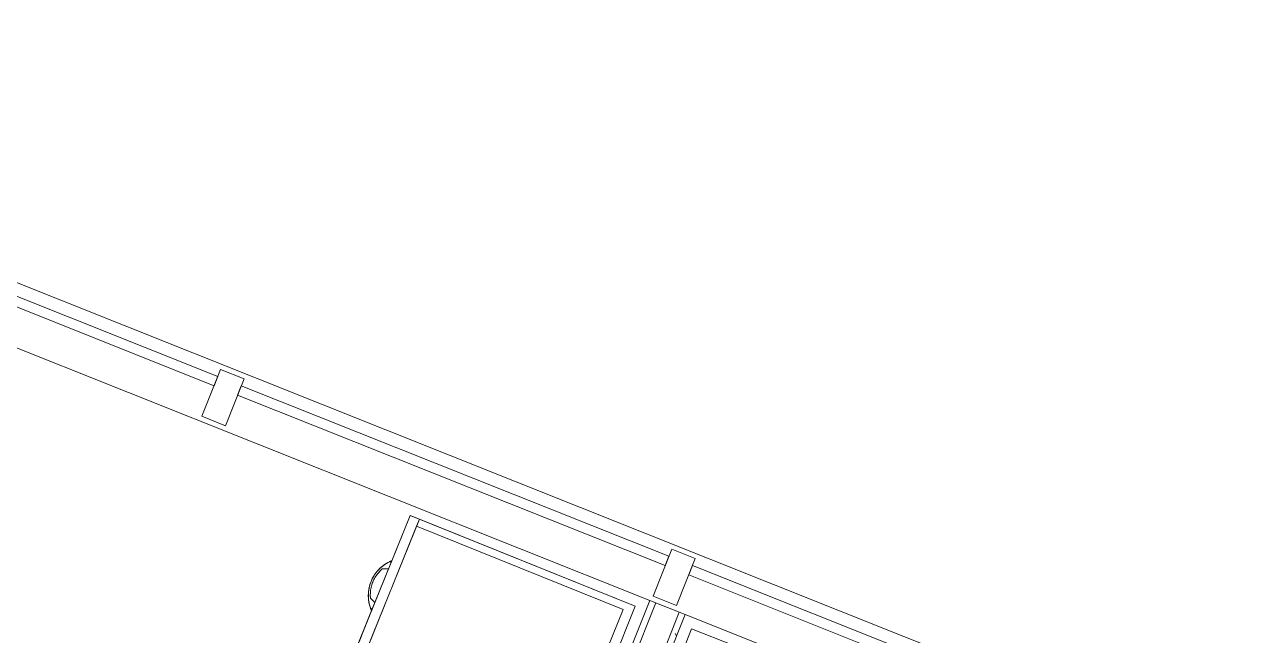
# Model space of a CAD drawing. Header units: inches. Extents: x -13 to 4331, y -638 to 2885.
# Drawn here: x 3377.2 to 3498, y 2065.3 to 2125.7 of the extents above; entities that cross this region are included whole.
import ezdxf

# ---------------------------------------------------------------- set-up
doc = ezdxf.new("R2010")
doc.units = ezdxf.units.IN
doc.header["$MEASUREMENT"] = 0
for name, color, linetype, lineweight in [('A-GLAZ-CURT', 52, 'Continuous', 9), ('A-GLAZ-CWMG', 51, 'Continuous', 9), ('A-WALL', 113, 'Continuous', 9), ('A-WALL-PATT', 111, 'Continuous', 13), ('Chevy Chase Pavilion_3rd Floor Base_dwg', 8, 'Continuous', 9), ('I-FURN', 30, 'Continuous', 9), ('I-FURN-PNLS', 30, 'Continuous', 9), ('I-WALL', 2, 'Continuous', 13)]:
    doc.layers.add(name, color=color, linetype=linetype, lineweight=lineweight)
pattern_1 = [(0, (0, 0), (30.72, 7.68), [1.267, -21.773, 1.267, -21.773, -122.88]), (0, (0, 0), (30.72, 7.68), [-46.08, 1.267, -44.813, 1.267, -21.773, -53.76]), (0, (0, 0), (30.72, 7.68), [-115.2, 1.267, -14.093, 1.267, -37.133]), (120, (11.52, 3.84), (-22.011075, 22.7643), [1.267, -21.773, 1.267, -21.773, -122.88]), (120, (11.52, 3.84), (-22.011075, 22.7643), [-46.08, 1.267, -44.813, 1.267, -21.773, -53.76]), (120, (11.52, 3.84), (-22.011075, 22.7643), [-115.2, 1.267, -14.093, 1.267, -37.133]), (240, (15.36, 19.2), (-8.708925, -30.4443), [1.267, -21.773, 1.267, -21.773, -122.88]), (240, (15.36, 19.2), (-8.708925, -30.4443), [-46.08, 1.267, -44.813, 1.267, -21.773, -53.76]), (240, (15.36, 19.2), (-8.708925, -30.4443), [-115.2, 1.267, -14.093, 1.267, -37.133])]

# ---------------------------------------------------------------- blocks, each defined once
blk = doc.blocks.new('System Panel - Glazed-5082656-FIRST FLOOR POWER _ SIGNAL')
at = {"layer": 'A-GLAZ-CURT', "lineweight": 13}
for p, q in [((22.75, 1.75), (-22.75, 1.75)), ((-22.75, 1.75), (-22.75, 0.75)), ((22.75, 0.75), (22.75, 1.75)), ((-22.75, 0.75), (22.75, 0.75))]:
    blk.add_line(p, q, dxfattribs=at)
blk = doc.blocks.new('Rectangular Mullion - 2_5_ x 5_ rectangular-5082659-FIRST FLOOR POWER _ SIGNAL')
at = {"layer": 'A-GLAZ-CWMG', "lineweight": 20}
for p, q in [((-1.25, 2.5), (1.25, 2.5)), ((-1.25, -2.5), (-1.25, 2.5)), ((1.25, 2.5), (1.25, -2.5)), ((1.25, -2.5), (-1.25, -2.5))]:
    blk.add_line(p, q, dxfattribs=at)
blk = doc.blocks.new('Zira Wksta 12 - Type 1-V33-FIRST FLOOR POWER _ SIGNAL')
at = {"layer": 'I-FURN-PNLS'}
for p, q in [((0, -99), (0, -84)), ((0, -99), (0, -84)), ((0, -84), (0, -99)), ((0, -99), (0, -84)), ((0, -84), (0, -99)), ((-24, -99), (0, -99)), ((-24, -99), (0, -99)), ((0, -99), (-24, -99)), ((-23, -99), (0, -99)), ((0, -99), (-23, -99))]:
    blk.add_line(p, q, dxfattribs=at)
blk = doc.blocks.new('Zira Wksta 12 - Type 1-V36-FIRST FLOOR POWER _ SIGNAL')
at = {"layer": 'I-FURN'}
for p, q in [((-24.56, 93.06), (-24.28, 93.18)), ((-24.56, 93.06), (-24.28, 93.18)), ((-24.56, 93.06), (-24.28, 93.18)), ((-24.28, 93.18), (-24, 93.29)), ((-24.28, 93.18), (-24, 93.29)), ((-24.28, 93.18), (-24, 93.29)), ((-24, 93.99), (-24.17, 93.99)), ((-24, 93.99), (-24.17, 93.99)), ((-24, 93.99), (-24.17, 93.99)), ((-24.17, 93.98), (-24, 93.98)), ((-24.17, 93.98), (-24, 93.98)), ((-24.17, 93.98), (-24, 93.98)), ((-24, 94.12), (-24, 94.16)), ((-24, 94.16), (-24, 94.11)), ((-24, 94.1), (-24, 94.16)), ((-24, 94.16), (-24, 94.15)), ((-24, 94.1), (-24, 94.16)), ((-24, 94.16), (-24, 94.11)), ((-24, 94.15), (-24, 94.11)), ((-24, 94.1), (-24, 94.12)), ((-24, 94.11), (-24, 94.01)), ((-24, 94.11), (-24, 94.01)), ((-24, 94.11), (-24, 94.01)), ((-24, 94.01), (-24, 94.1)), ((-24, 94.01), (-24, 94.1)), ((-24, 94.01), (-24, 94.1)), ((-24, 93.98), (-24, 94.01)), ((-24, 94.01), (-24, 93.99)), ((-24, 93.98), (-24, 94.01)), ((-24, 94.01), (-24, 93.99)), ((-24, 93.98), (-24, 94.01)), ((-24, 94.01), (-24, 93.99)), ((-24, 93.98), (-24, 93.29)), ((-24, 93.64), (-24, 93.98)), ((-24, 93.98), (-24, 93.29)), ((-24, 93.64), (-24, 93.98)), ((-24, 93.98), (-24, 93.29)), ((-24, 93.64), (-24, 93.98)), ((-24, 93.29), (-24, 93.64)), ((-24, 93.29), (-24, 93.64)), ((-24, 93.29), (-24, 93.64)), ((-24.28, 89.82), (-24.56, 89.94)), ((-24.28, 89.82), (-24.56, 89.94)), ((-24.28, 89.82), (-24.56, 89.94)), ((-24, 89.71), (-24.28, 89.82)), ((-24, 89.71), (-24.28, 89.82)), ((-24, 89.71), (-24.28, 89.82)), ((-24, 89.36), (-24, 89.71)), ((-24, 89.71), (-24, 89.02)), ((-24, 89.36), (-24, 89.71)), ((-24, 89.71), (-24, 89.02)), ((-24, 89.36), (-24, 89.71)), ((-24, 89.71), (-24, 89.02)), ((-24, 89.02), (-24.17, 89.02)), ((-24, 89.02), (-24.17, 89.02)), ((-24, 89.02), (-24.17, 89.02)), ((-24.17, 89.01), (-24, 89.01)), ((-24.17, 89.01), (-24, 89.01)), ((-24.17, 89.01), (-24, 89.01)), ((-24, 89.02), (-24, 89.36)), ((-24, 89.02), (-24, 89.36)), ((-24, 89.02), (-24, 89.36)), ((-24, 88.99), (-24, 89.02)), ((-24, 88.99), (-24, 89.02)), ((-24, 88.99), (-24, 89.02)), ((-24, 89.01), (-24, 88.99)), ((-24, 89.01), (-24, 88.99)), ((-24, 89.01), (-24, 88.99)), ((-24, 88.99), (-24, 88.89)), ((-24, 88.9), (-24, 88.99)), ((-24, 88.99), (-24, 88.89)), ((-24, 88.94), (-24, 88.99)), ((-24, 88.99), (-24, 88.89)), ((-24, 88.9), (-24, 88.99)), ((-24, 88.9), (-24, 88.94)), ((-24, 88.85), (-24, 88.9)), ((-24, 88.88), (-24, 88.9)), ((-24, 88.84), (-24, 88.9)), ((-24, 88.89), (-24, 88.84)), ((-24, 88.89), (-24, 88.86)), ((-24, 88.89), (-24, 88.84)), ((-24, 88.84), (-24, 88.88)), ((-24, 88.86), (-24, 88.84)), ((-24, 88.84), (-24, 88.85))]:
    blk.add_line(p, q, dxfattribs=at)
at = {"layer": 'I-FURN', "flags": 128}
for points in [[(-24, 93.29), (-24.28, 93.18), (-24.56, 93.06)], [(-24, 93.29), (-24.28, 93.18), (-24.56, 93.06)], [(-24, 93.29), (-24.28, 93.18), (-24.56, 93.06)], [(-24.56, 89.94), (-24.28, 89.82), (-24, 89.71)], [(-24.56, 89.94), (-24.28, 89.82), (-24, 89.71)], [(-24.56, 89.94), (-24.28, 89.82), (-24, 89.71)]]:
    blk.add_lwpolyline(points, dxfattribs=at)
at = {"layer": 'I-FURN'}
for start, end in [(137.0289, 137.7029), (137.0385, 137.567), (137.0289, 137.7029), (137.0385, 137.567), (137.0289, 137.7029), (137.0385, 137.567), (222.2971, 222.6341), (222.2971, 222.6341), (222.2971, 222.9711), (222.433, 222.9615), (222.433, 222.9615), (222.433, 222.9615), (222.6341, 222.9711), (222.6341, 222.9711)]:
    blk.add_arc((-21.45, 91.5), 3.69, start, end, dxfattribs=at)
for points, knots in [([(-24.17, 89.02), (-24.32, 89.19), (-24.6, 89.55), (-24.9, 90.16), (-25.09, 90.82), (-25.17, 91.73), (-25, 92.64), (-24.6, 93.45), (-24.32, 93.81), (-24.17, 93.98)], [0, 0, 0, 0, 0.125, 0.25, 0.375, 0.5, 0.75, 0.875, 1, 1, 1, 1]), ([(-24.17, 89.02), (-24.32, 89.19), (-24.6, 89.55), (-24.9, 90.16), (-25.09, 90.82), (-25.17, 91.73), (-25, 92.64), (-24.6, 93.45), (-24.32, 93.81), (-24.17, 93.98)], [0, 0, 0, 0, 0.125, 0.25, 0.375, 0.5, 0.75, 0.875, 1, 1, 1, 1]), ([(-24.17, 89.02), (-24.32, 89.19), (-24.6, 89.55), (-24.9, 90.16), (-25.09, 90.82), (-25.17, 91.73), (-25.03, 92.51), (-24.81, 93.02), (-24.76, 93.11)], [0, 0, 0, 0, 0.125, 0.25, 0.375, 0.5, 0.75, 0.8054637, 0.8054637, 0.8054637, 0.8054637]), ([(-24.67, 93.28), (-24.73, 93.18), (-24.79, 93.05), (-24.85, 92.92), (-24.86, 92.9)], [0.15936451, 0.15936451, 0.15936451, 0.15936451, 0.22222222, 0.23762024, 0.23762024, 0.23762024, 0.23762024]), ([(-24.67, 93.28), (-24.73, 93.18), (-24.79, 93.05), (-24.85, 92.92), (-24.86, 92.9)], [0.15936451, 0.15936451, 0.15936451, 0.15936451, 0.22222222, 0.23762024, 0.23762024, 0.23762024, 0.23762024]), ([(-24.67, 93.28), (-24.73, 93.18), (-24.79, 93.05), (-24.85, 92.92), (-24.86, 92.9)], [0.15936451, 0.15936451, 0.15936451, 0.15936451, 0.22222222, 0.23762024, 0.23762024, 0.23762024, 0.23762024]), ([(-24.75, 93.14), (-24.7, 93.24), (-24.53, 93.54), (-24.32, 93.81), (-24.17, 93.98)], [0.8125, 0.8125, 0.8125, 0.8125, 0.875, 1, 1, 1, 1]), ([(-24, 94.16), (-24, 94.16), (-24, 94.16), (-24, 94.15), (-24.01, 94.15), (-24.01, 94.15), (-24.01, 94.15), (-24.02, 94.14), (-24.02, 94.14), (-24.02, 94.13), (-24.03, 94.13), (-24.03, 94.13), (-24.04, 94.12), (-24.05, 94.11), (-24.05, 94.1)], [0, 0, 0, 0, 0.125, 0.1875, 0.25, 0.3125, 0.375, 0.4375, 0.5, 0.5625, 0.625, 0.6875, 0.75, 1, 1, 1, 1]), ([(-24, 94.16), (-24, 94.16), (-24, 94.16), (-24, 94.15), (-24.01, 94.15), (-24.01, 94.15), (-24.01, 94.15), (-24.02, 94.14), (-24.02, 94.14), (-24.02, 94.13), (-24.03, 94.13), (-24.03, 94.13), (-24.04, 94.12), (-24.05, 94.11), (-24.05, 94.1)], [0, 0, 0, 0, 0.125, 0.1875, 0.25, 0.3125, 0.375, 0.4375, 0.5, 0.5625, 0.625, 0.6875, 0.75, 1, 1, 1, 1]), ([(-24, 94.16), (-24, 94.16), (-24, 94.16), (-24, 94.15), (-24.01, 94.15), (-24.01, 94.15), (-24.01, 94.15), (-24.02, 94.14), (-24.02, 94.14), (-24.02, 94.13), (-24.03, 94.13), (-24.03, 94.13), (-24.04, 94.12), (-24.05, 94.11), (-24.05, 94.1)], [0, 0, 0, 0, 0.125, 0.1875, 0.25, 0.3125, 0.375, 0.4375, 0.5, 0.5625, 0.625, 0.6875, 0.75, 1, 1, 1, 1]), ([(-24.04, 94.11), (-24.04, 94.12), (-24.03, 94.13), (-24.02, 94.14), (-24.02, 94.14), (-24.01, 94.15), (-24.01, 94.15), (-24.01, 94.15), (-24, 94.15), (-24, 94.15), (-24, 94.16), (-24, 94.16), (-24, 94.16)], [0, 0, 0, 0, 0.25, 0.375, 0.5, 0.5625, 0.625, 0.6875, 0.75, 0.8125, 0.875, 1, 1, 1, 1]), ([(-24.04, 94.11), (-24.04, 94.12), (-24.03, 94.13), (-24.02, 94.14), (-24.02, 94.14), (-24.01, 94.15), (-24.01, 94.15), (-24.01, 94.15), (-24, 94.15), (-24, 94.15), (-24, 94.16), (-24, 94.16), (-24, 94.16)], [0, 0, 0, 0, 0.25, 0.375, 0.5, 0.5625, 0.625, 0.6875, 0.75, 0.8125, 0.875, 1, 1, 1, 1]), ([(-24.04, 94.11), (-24.04, 94.12), (-24.03, 94.13), (-24.02, 94.14), (-24.02, 94.14), (-24.01, 94.15), (-24.01, 94.15), (-24.01, 94.15), (-24, 94.15), (-24, 94.15), (-24, 94.16), (-24, 94.16), (-24, 94.16)], [0, 0, 0, 0, 0.25, 0.375, 0.5, 0.5625, 0.625, 0.6875, 0.75, 0.8125, 0.875, 1, 1, 1, 1]), ([(-25.1, 92.02), (-25.11, 91.95), (-25.12, 91.82), (-25.13, 91.69), (-25.13, 91.64)], [0.40508035, 0.40508035, 0.40508035, 0.40508035, 0.44444444, 0.47528756, 0.47528756, 0.47528756, 0.47528756]), ([(-25.1, 92.02), (-25.11, 91.95), (-25.12, 91.82), (-25.13, 91.69), (-25.13, 91.64)], [0.40508035, 0.40508035, 0.40508035, 0.40508035, 0.44444444, 0.47528756, 0.47528756, 0.47528756, 0.47528756]), ([(-25.1, 92.02), (-25.11, 91.95), (-25.12, 91.82), (-25.13, 91.69), (-25.13, 91.64)], [0.40508035, 0.40508035, 0.40508035, 0.40508035, 0.44444444, 0.47528756, 0.47528756, 0.47528756, 0.47528756]), ([(-24.94, 92.66), (-24.97, 92.57), (-25.01, 92.45), (-25.04, 92.32), (-25.05, 92.28)], [0.28411479, 0.28411479, 0.28411479, 0.28411479, 0.33333333, 0.3562762, 0.3562762, 0.3562762, 0.3562762]), ([(-24.94, 92.66), (-24.97, 92.57), (-25.01, 92.45), (-25.04, 92.32), (-25.05, 92.28)], [0.28411479, 0.28411479, 0.28411479, 0.28411479, 0.33333333, 0.3562762, 0.3562762, 0.3562762, 0.3562762]), ([(-24.94, 92.66), (-24.97, 92.57), (-25.01, 92.45), (-25.04, 92.32), (-25.05, 92.28)], [0.28411479, 0.28411479, 0.28411479, 0.28411479, 0.33333333, 0.3562762, 0.3562762, 0.3562762, 0.3562762]), ([(-25.05, 90.72), (-25.04, 90.68), (-25.01, 90.55), (-24.98, 90.42), (-24.95, 90.34)], [0.64373131, 0.64373131, 0.64373131, 0.64373131, 0.66666667, 0.71591001, 0.71591001, 0.71591001, 0.71591001]), ([(-25.05, 90.72), (-25.04, 90.68), (-25.01, 90.55), (-24.98, 90.42), (-24.95, 90.34)], [0.64373131, 0.64373131, 0.64373131, 0.64373131, 0.66666667, 0.71591001, 0.71591001, 0.71591001, 0.71591001]), ([(-25.05, 90.72), (-25.04, 90.68), (-25.01, 90.55), (-24.98, 90.42), (-24.95, 90.34)], [0.64373131, 0.64373131, 0.64373131, 0.64373131, 0.66666667, 0.71591001, 0.71591001, 0.71591001, 0.71591001]), ([(-24.86, 90.1), (-24.81, 89.98), (-24.75, 89.85), (-24.68, 89.73), (-24.67, 89.72)], [0.76239192, 0.76239192, 0.76239192, 0.76239192, 0.83333333, 0.84070579, 0.84070579, 0.84070579, 0.84070579]), ([(-24.86, 90.1), (-24.81, 89.98), (-24.75, 89.85), (-24.68, 89.73), (-24.67, 89.72)], [0.76239192, 0.76239192, 0.76239192, 0.76239192, 0.83333333, 0.84070579, 0.84070579, 0.84070579, 0.84070579]), ([(-24.86, 90.1), (-24.81, 89.98), (-24.75, 89.85), (-24.68, 89.73), (-24.67, 89.72)], [0.76239192, 0.76239192, 0.76239192, 0.76239192, 0.83333333, 0.84070579, 0.84070579, 0.84070579, 0.84070579]), ([(-24.05, 88.9), (-24.05, 88.89), (-24.04, 88.88), (-24.03, 88.87), (-24.02, 88.87), (-24.02, 88.86), (-24.02, 88.86), (-24.01, 88.85), (-24.01, 88.85), (-24.01, 88.85), (-24, 88.85), (-24, 88.84), (-24, 88.84), (-24, 88.84)], [0, 0, 0, 0, 0.25, 0.375, 0.4375, 0.5, 0.5625, 0.625, 0.6875, 0.75, 0.8125, 0.875, 1, 1, 1, 1]), ([(-24.05, 88.9), (-24.05, 88.89), (-24.04, 88.88), (-24.03, 88.87), (-24.02, 88.87), (-24.02, 88.86), (-24.02, 88.86), (-24.01, 88.85), (-24.01, 88.85), (-24.01, 88.85), (-24, 88.85), (-24, 88.84), (-24, 88.84), (-24, 88.84)], [0, 0, 0, 0, 0.25, 0.375, 0.4375, 0.5, 0.5625, 0.625, 0.6875, 0.75, 0.8125, 0.875, 1, 1, 1, 1]), ([(-24.05, 88.9), (-24.05, 88.89), (-24.04, 88.88), (-24.03, 88.87), (-24.02, 88.87), (-24.02, 88.86), (-24.02, 88.86), (-24.01, 88.85), (-24.01, 88.85), (-24.01, 88.85), (-24, 88.85), (-24, 88.84), (-24, 88.84), (-24, 88.84)], [0, 0, 0, 0, 0.25, 0.375, 0.4375, 0.5, 0.5625, 0.625, 0.6875, 0.75, 0.8125, 0.875, 1, 1, 1, 1]), ([(-24, 88.84), (-24, 88.84), (-24, 88.84), (-24, 88.85), (-24, 88.85), (-24.01, 88.85), (-24.01, 88.85), (-24.01, 88.85), (-24.01, 88.86), (-24.02, 88.86), (-24.02, 88.86), (-24.02, 88.87), (-24.03, 88.87), (-24.04, 88.88), (-24.04, 88.89)], [0, 0, 0, 0, 0.125, 0.1875, 0.25, 0.3125, 0.375, 0.4375, 0.5, 0.5625, 0.625, 0.6875, 0.75, 1, 1, 1, 1]), ([(-24, 88.84), (-24, 88.84), (-24, 88.84), (-24, 88.85), (-24, 88.85), (-24.01, 88.85), (-24.01, 88.85), (-24.01, 88.85), (-24.01, 88.86), (-24.02, 88.86), (-24.02, 88.86), (-24.02, 88.87), (-24.03, 88.87), (-24.04, 88.88), (-24.04, 88.89)], [0, 0, 0, 0, 0.125, 0.1875, 0.25, 0.3125, 0.375, 0.4375, 0.5, 0.5625, 0.625, 0.6875, 0.75, 1, 1, 1, 1]), ([(-24, 88.84), (-24, 88.84), (-24, 88.84), (-24, 88.85), (-24, 88.85), (-24.01, 88.85), (-24.01, 88.85), (-24.01, 88.85), (-24.01, 88.86), (-24.02, 88.86), (-24.02, 88.86), (-24.02, 88.87), (-24.03, 88.87), (-24.04, 88.88), (-24.04, 88.89)], [0, 0, 0, 0, 0.125, 0.1875, 0.25, 0.3125, 0.375, 0.4375, 0.5, 0.5625, 0.625, 0.6875, 0.75, 1, 1, 1, 1])]:
    blk.add_open_spline(points, degree=3, knots=knots, dxfattribs=at)
for points in [[(-24.56, 93.06), (-24.73, 92.74), (-24.97, 92.05), (-24.97, 90.95), (-24.73, 90.26), (-24.56, 89.94)], [(-24.56, 93.06), (-24.73, 92.74), (-24.97, 92.05), (-24.97, 90.95), (-24.73, 90.26), (-24.56, 89.94)], [(-24.56, 93.06), (-24.73, 92.74), (-24.97, 92.05), (-24.97, 90.95), (-24.73, 90.26), (-24.56, 89.94)], [(-24.78, 92.56), (-24.72, 92.73), (-24.65, 92.9), (-24.56, 93.06)], [(-24.78, 92.56), (-24.72, 92.73), (-24.65, 92.9), (-24.56, 93.06)], [(-24.78, 92.56), (-24.72, 92.73), (-24.65, 92.9), (-24.56, 93.06)], [(-24.59, 93.43), (-24.62, 93.38), (-24.64, 93.33), (-24.67, 93.28)], [(-24.59, 93.43), (-24.62, 93.38), (-24.64, 93.33), (-24.67, 93.28)], [(-24.59, 93.43), (-24.62, 93.38), (-24.64, 93.33), (-24.67, 93.28)], [(-24.17, 93.99), (-24.3, 93.84), (-24.43, 93.68), (-24.54, 93.51)], [(-24.17, 93.99), (-24.3, 93.84), (-24.43, 93.68), (-24.54, 93.51)], [(-24.17, 93.99), (-24.3, 93.84), (-24.43, 93.68), (-24.54, 93.51)], [(-24.14, 94.01), (-24.13, 94.02), (-24.11, 94.05), (-24.08, 94.08), (-24.06, 94.1), (-24.04, 94.11)], [(-24.14, 94.01), (-24.13, 94.02), (-24.11, 94.05), (-24.08, 94.08), (-24.06, 94.1), (-24.04, 94.11)], [(-24.14, 94.01), (-24.13, 94.02), (-24.11, 94.05), (-24.08, 94.08), (-24.06, 94.1), (-24.04, 94.11)], [(-24.05, 94.1), (-24.07, 94.09), (-24.1, 94.06), (-24.13, 94.03), (-24.14, 94.01)], [(-24.05, 94.1), (-24.07, 94.09), (-24.1, 94.06), (-24.13, 94.03), (-24.14, 94.01)], [(-24.05, 94.1), (-24.07, 94.09), (-24.1, 94.06), (-24.13, 94.03), (-24.14, 94.01)], [(-25.08, 92.14), (-25.08, 92.1), (-25.09, 92.06), (-25.1, 92.02)], [(-25.08, 92.14), (-25.08, 92.1), (-25.09, 92.06), (-25.1, 92.02)], [(-25.08, 92.14), (-25.08, 92.1), (-25.09, 92.06), (-25.1, 92.02)], [(-25.05, 92.28), (-25.06, 92.24), (-25.06, 92.21), (-25.07, 92.17)], [(-25.05, 92.28), (-25.06, 92.24), (-25.06, 92.21), (-25.07, 92.17)], [(-25.05, 92.28), (-25.06, 92.24), (-25.06, 92.21), (-25.07, 92.17)], [(-24.95, 91.5), (-24.95, 91.68), (-24.95, 91.86), (-24.91, 92.04)], [(-24.95, 91.5), (-24.95, 91.68), (-24.95, 91.86), (-24.91, 92.04)], [(-24.95, 91.5), (-24.95, 91.68), (-24.95, 91.86), (-24.91, 92.04)], [(-24.89, 92.8), (-24.91, 92.76), (-24.93, 92.71), (-24.94, 92.66)], [(-24.89, 92.8), (-24.91, 92.76), (-24.93, 92.71), (-24.94, 92.66)], [(-24.89, 92.8), (-24.91, 92.76), (-24.93, 92.71), (-24.94, 92.66)], [(-24.91, 92.04), (-24.88, 92.22), (-24.82, 92.39), (-24.76, 92.55)], [(-24.91, 92.04), (-24.88, 92.22), (-24.82, 92.39), (-24.76, 92.55)], [(-24.91, 92.04), (-24.88, 92.22), (-24.82, 92.39), (-24.76, 92.55)], [(-24.86, 92.9), (-24.87, 92.87), (-24.88, 92.85), (-24.89, 92.82)], [(-24.86, 92.9), (-24.87, 92.87), (-24.88, 92.85), (-24.89, 92.82)], [(-24.86, 92.9), (-24.87, 92.87), (-24.88, 92.85), (-24.89, 92.82)], [(-25.13, 91.64), (-25.13, 91.54), (-25.13, 91.46), (-25.13, 91.37)], [(-25.13, 91.64), (-25.13, 91.54), (-25.13, 91.46), (-25.13, 91.37)], [(-25.13, 91.64), (-25.13, 91.54), (-25.13, 91.46), (-25.13, 91.37)], [(-25.13, 91.36), (-25.12, 91.24), (-25.11, 91.11), (-25.09, 90.98)], [(-25.13, 91.36), (-25.12, 91.24), (-25.11, 91.11), (-25.09, 90.98)], [(-25.13, 91.36), (-25.12, 91.24), (-25.11, 91.11), (-25.09, 90.98)], [(-25.1, 90.98), (-25.09, 90.94), (-25.08, 90.9), (-25.07, 90.86)], [(-25.1, 90.98), (-25.09, 90.94), (-25.08, 90.9), (-25.07, 90.86)], [(-25.1, 90.98), (-25.09, 90.94), (-25.08, 90.9), (-25.07, 90.86)], [(-25.07, 90.83), (-25.06, 90.79), (-25.06, 90.76), (-25.05, 90.72)], [(-25.07, 90.83), (-25.06, 90.79), (-25.06, 90.76), (-25.05, 90.72)], [(-25.07, 90.83), (-25.06, 90.79), (-25.06, 90.76), (-25.05, 90.72)], [(-24.91, 90.96), (-24.94, 91.14), (-24.97, 91.32), (-24.97, 91.5)], [(-24.91, 90.96), (-24.94, 91.14), (-24.97, 91.32), (-24.97, 91.5)], [(-24.91, 90.96), (-24.94, 91.14), (-24.97, 91.32), (-24.97, 91.5)], [(-24.78, 90.44), (-24.84, 90.61), (-24.88, 90.78), (-24.91, 90.96)], [(-24.78, 90.44), (-24.84, 90.61), (-24.88, 90.78), (-24.91, 90.96)], [(-24.78, 90.44), (-24.84, 90.61), (-24.88, 90.78), (-24.91, 90.96)], [(-24.94, 90.34), (-24.93, 90.29), (-24.91, 90.24), (-24.9, 90.2)], [(-24.94, 90.34), (-24.93, 90.29), (-24.91, 90.24), (-24.9, 90.2)], [(-24.94, 90.34), (-24.93, 90.29), (-24.91, 90.24), (-24.9, 90.2)], [(-24.89, 90.18), (-24.88, 90.15), (-24.87, 90.13), (-24.86, 90.1)], [(-24.89, 90.18), (-24.88, 90.15), (-24.87, 90.13), (-24.86, 90.1)], [(-24.89, 90.18), (-24.88, 90.15), (-24.87, 90.13), (-24.86, 90.1)], [(-24.56, 89.94), (-24.65, 90.1), (-24.72, 90.27), (-24.78, 90.44)], [(-24.56, 89.94), (-24.65, 90.1), (-24.72, 90.27), (-24.78, 90.44)], [(-24.56, 89.94), (-24.65, 90.1), (-24.72, 90.27), (-24.78, 90.44)], [(-24.67, 89.72), (-24.64, 89.65), (-24.6, 89.59), (-24.55, 89.53)], [(-24.67, 89.72), (-24.64, 89.65), (-24.6, 89.59), (-24.55, 89.53)], [(-24.67, 89.72), (-24.64, 89.65), (-24.6, 89.59), (-24.55, 89.53)], [(-24.54, 89.49), (-24.43, 89.32), (-24.3, 89.16), (-24.17, 89.01)], [(-24.54, 89.49), (-24.43, 89.32), (-24.3, 89.16), (-24.17, 89.01)], [(-24.54, 89.49), (-24.43, 89.32), (-24.3, 89.16), (-24.17, 89.01)], [(-24.14, 88.99), (-24.13, 88.97), (-24.1, 88.94), (-24.07, 88.91), (-24.05, 88.9)], [(-24.04, 88.89), (-24.06, 88.9), (-24.08, 88.92), (-24.11, 88.95), (-24.13, 88.98), (-24.14, 88.99)], [(-24.14, 88.99), (-24.13, 88.97), (-24.1, 88.94), (-24.07, 88.91), (-24.05, 88.9)], [(-24.04, 88.89), (-24.06, 88.9), (-24.08, 88.92), (-24.11, 88.95), (-24.13, 88.98), (-24.14, 88.99)], [(-24.14, 88.99), (-24.13, 88.97), (-24.1, 88.94), (-24.07, 88.91), (-24.05, 88.9)], [(-24.04, 88.89), (-24.06, 88.9), (-24.08, 88.92), (-24.11, 88.95), (-24.13, 88.98), (-24.14, 88.99)]]:
    blk.add_open_spline(points, degree=3, dxfattribs=at)
at = {"layer": 'I-FURN-PNLS'}
for p, q in [((-24, 84), (-24, 99)), ((-24, 99), (0, 99)), ((0, 99), (-24, 99)), ((-24, 99), (-24, 84)), ((-24, 84), (-24, 99)), ((-24, 99), (0, 99)), ((-24, 84), (-24, 99)), ((-24, 99), (-24, 93.98)), ((-23, 99), (-24, 99)), ((-23, 99), (-24, 99)), ((-24, 93.98), (-24, 99)), ((-24, 99), (-24, 93.98)), ((-24, 93.98), (-24, 99)), ((-24, 99), (-24, 93.98)), ((-23, 99), (-24, 99)), ((-23, 99), (-24, 99)), ((-23, 99), (-24, 99)), ((-23, 99), (-24, 99)), ((-23, 99), (-24, 99)), ((-24, 99), (-24, 93.98)), ((-24, 93.98), (-24, 99)), ((-24, 99), (-23, 99)), ((-23, 98.25), (-23, 99)), ((-23, 99), (-23, 84)), ((-23, 98.25), (-23, 99)), ((-23, 99), (-23, 98.25)), ((-23, 98.25), (-23, 99)), ((-23, 99), (-23, 98.25)), ((-23, 98.25), (-23, 99)), ((-23, 99), (-23, 84)), ((0, 99), (-23, 99)), ((-23, 99), (-23, 98.25)), ((-23, 98.25), (-23, 99)), ((-23, 99), (0, 99)), ((-1, 98.25), (-23, 98.25)), ((-23, 98.25), (-23, 84.75)), ((-23, 84.75), (-23, 98.25)), ((-23, 98.25), (-1, 98.25)), ((-23, 84.75), (-23, 98.25)), ((-23, 84.75), (-23, 98.25)), ((-23, 98.25), (-23, 84.75)), ((-23, 84.75), (-23, 98.25)), ((-23, 98.25), (-23, 84.75)), ((-23, 84.75), (-23, 98.25)), ((-23, 98.25), (-1, 98.25)), ((-1, 98.25), (-23, 98.25)), ((-1, 84.75), (-1, 98.25)), ((-1, 98.25), (-1, 84.75)), ((-1, 98.25), (-1, 84.75)), ((-1, 84.75), (-1, 98.25)), ((0, 99), (0, 84)), ((0, 84), (0, 99)), ((0, 99), (0, 84)), ((0, 84), (0, 99)), ((0, 99), (0, 84)), ((-24, 93.98), (-24, 93.29)), ((-24, 93.29), (-24, 93.98)), ((-24, 93.98), (-24, 93.29)), ((-24, 93.29), (-24, 93.98)), ((-24, 93.98), (-24, 93.29)), ((-24, 93.98), (-24, 93.29)), ((-24, 93.29), (-24, 93.98)), ((-24, 93.29), (-24, 89.71)), ((-24, 89.71), (-24, 93.29)), ((-24, 93.29), (-24, 89.71)), ((-24, 89.71), (-24, 93.29)), ((-24, 93.29), (-24, 89.71)), ((-24, 93.29), (-24, 89.71)), ((-24, 89.71), (-24, 93.29)), ((-24, 89.71), (-24, 89.02)), ((-24, 89.02), (-24, 89.71)), ((-24, 89.71), (-24, 89.02)), ((-24, 89.02), (-24, 89.71)), ((-24, 89.71), (-24, 89.02)), ((-24, 89.71), (-24, 89.02)), ((-24, 89.02), (-24, 89.71)), ((-24, 89.02), (-24, 84)), ((-24, 84), (-24, 89.02)), ((-24, 89.02), (-24, 85.52)), ((-24, 84), (-24, 89.02)), ((-24, 89.02), (-24, 84)), ((-24, 89.02), (-24, 85.52)), ((-24, 85.52), (-24, 89.02))]:
    blk.add_line(p, q, dxfattribs=at)
blk = doc.blocks.new('Chevy Chase Pavilion_3rd Floor Base_dwg-5020009-FIRST FLOOR POWER _ SIGNAL')
at = {"layer": 'A-WALL', "color": 7}
for p, q in [((2822.33, 2321.14), (3771.79, 1942.51)), ((3439.05, 2068.74), (3308.29, 2120.89)), ((3572.25, 2015.63), (3442.54, 2067.36))]:
    blk.add_line(p, q, dxfattribs=at)

msp = doc.modelspace()

# ---------------------------------------------------------------- hatches: boundary and pattern name
at = {"layer": 'A-WALL-PATT', "lineweight": 9}
h = msp.add_hatch(dxfattribs=at)
h.set_pattern_fill('FP_13', color=256, style=0, pattern_type=2)
h.set_pattern_definition(pattern_1)
h.paths.add_polyline_path([(3384.81, 1931.04), (3385.5, 1932.76), (3384.91, 1932.99), (3384.23, 1931.27)], flags=0)
h.paths.add_polyline_path([(3385.68, 1933.22), (3439.63, 2068.51), (3439.05, 2068.74), (3385.1, 1933.45)], flags=0)
h = msp.add_hatch(dxfattribs=at)
h.set_pattern_fill('FP_13', color=256, style=0, pattern_type=2)
h.set_pattern_definition(pattern_1)
h.paths.add_polyline_path([(3387.71, 1929.88), (3388.29, 1931.32), (3387.71, 1931.55), (3387.13, 1930.11), (3387.71, 1929.89)], flags=0)
h.paths.add_polyline_path([(3388.47, 1931.78), (3442.54, 2067.36), (3441.96, 2067.59), (3387.89, 1932.01)], flags=0)

# ---------------------------------------------------------------- linework, layer by layer
at = {"layer": 'A-WALL', "lineweight": 13}
for p, q in [((3384.81, 1931.04), (3439.63, 2068.51)), ((3387.13, 1930.11), (3441.96, 2067.59))]:
    msp.add_line(p, q, dxfattribs=at)
at = {"layer": 'I-WALL'}
for p, q in [((3439.05, 2068.74), (3385.1, 1933.45)), ((3442.54, 2067.36), (3439.05, 2068.74)), ((3388.47, 1931.78), (3442.54, 2067.36))]:
    msp.add_line(p, q, dxfattribs=at)

# ---------------------------------------------------------------- block references
at = {"layer": 'A-GLAZ-CURT', "rotation": 338.2587309509974}
for p in [(3374.58, 2097.69), (3419.16, 2079.91), (3463.75, 2062.13)]:
    msp.add_blockref('System Panel - Glazed-5082656-FIRST FLOOR POWER _ SIGNAL', p, dxfattribs=at)
at = {"layer": 'A-GLAZ-CWMG', "extrusion": (0, 0, -1), "rotation": 201.7412690490026}
for p in [(-3396.87, 2088.8), (-3441.45, 2071.02)]:
    msp.add_blockref('Rectangular Mullion - 2_5_ x 5_ rectangular-5082659-FIRST FLOOR POWER _ SIGNAL', p, dxfattribs=at)
at = {"layer": 'Chevy Chase Pavilion_3rd Floor Base_dwg', "color": 7}
msp.add_blockref('Chevy Chase Pavilion_3rd Floor Base_dwg-5020009-FIRST FLOOR POWER _ SIGNAL', (0, 0), dxfattribs=at)
at = {"layer": 'I-FURN'}
for name, p, rotation in [('Zira Wksta 12 - Type 1-V36-FIRST FLOOR POWER _ SIGNAL', (3400.55, 1976.36), 338.0150838326589), ('Zira Wksta 12 - Type 1-V33-FIRST FLOOR POWER _ SIGNAL', (3406.9, 1973.83), 158.5023780693365)]:
    msp.add_blockref(name, p, dxfattribs=dict(at, rotation=rotation))

doc.saveas('drawing.dxf')
